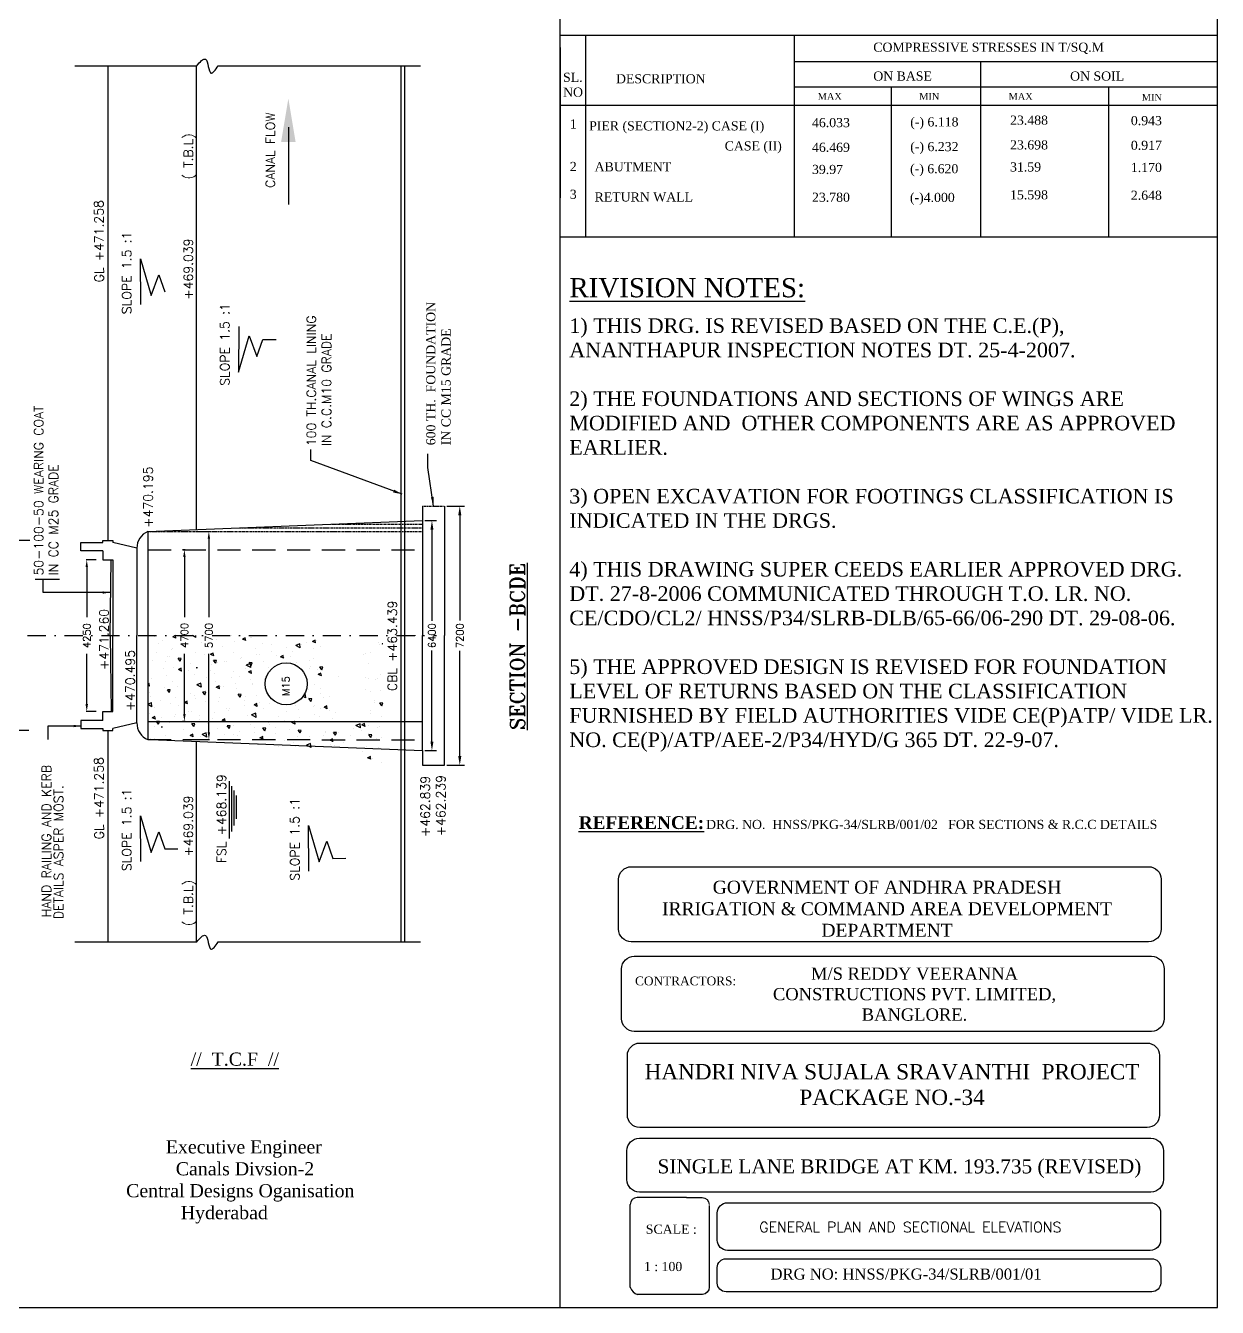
# Model space of a CAD drawing. Header units: millimetres. Extents: x 173 to 1182, y 876 to 1915.
# Drawn here: x 741.9 to 1068.3, y 876.3 to 1227.1 of the extents above; entities that cross this region are included whole.
import ezdxf
from ezdxf.enums import TextEntityAlignment as Align

# ---------------------------------------------------------------- set-up
doc = ezdxf.new("R2010")
doc.units = ezdxf.units.MM
for name, pattern in [('DASHDOT', [1, 0.5, -0.25, 0, -0.25]), ('DASHDOTX2', [2, 1, -0.5, 0, -0.5]), ('HIDDEN', [9.525, 6.35, -3.175])]:
    doc.linetypes.add(name, pattern=pattern)
doc.layers.add('SHEET', color=3, linetype='Continuous')
doc.styles.add('ROMANS', font='romans')
doc.styles.add('ROMANT', font='romant')
doc.styles.get("Standard").update_dxf_attribs({"font": 'times.ttf'})
doc.styles.add('TIMES NEW ROMAN', font='times.ttf')
doc.dimstyles.new('ISO-25', dxfattribs={"dimtxt": 2.5, "dimasz": 2.5, "dimexe": 1.25, "dimexo": 0.625, "dimtad": 0, "dimtih": 1, "dimtoh": 1, "dimlfac": 100, "dimtxsty": 'TIMES NEW ROMAN', "dimcen": 2.5, "dimadec": 0, "dimazin": 0, "dimtfac": 1, "dimtmove": 0, "dimatfit": 3, "dimfxl": 1, "dimarcsym": 0})
doc.dimstyles.get("Standard").update_dxf_attribs({"dimtxt": 2, "dimasz": 2.5, "dimexe": 0.18, "dimexo": 0.18, "dimgap": 1.5, "dimtad": 0, "dimtih": 1, "dimtoh": 1, "dimdec": 0, "dimlfac": 100, "dimzin": 0, "dimdsep": 46, "dimtxsty": 'ROMANS', "dimcen": 0.09, "dimadec": 0, "dimazin": 0, "dimtfac": 1, "dimtdec": 0, "dimtofl": 0, "dimtmove": 1, "dimatfit": 1, "dimfxl": 1, "dimtolj": 1, "dimtzin": 0, "dimarcsym": 0})
doc.dimstyles.new('STANDARD$0', dxfattribs={"dimscale": 88.888889, "dimtxt": 0.02, "dimasz": 0.02, "dimexe": 0.1, "dimexo": 0.1, "dimgap": 0.09, "dimtad": 2, "dimtih": 1, "dimtoh": 1, "dimdec": 0, "dimzin": 1, "dimdsep": 46, "dimtxsty": 'Standard', "dimcen": 0.09, "dimadec": 0, "dimazin": 0, "dimtfac": 1, "dimtdec": 4, "dimtofl": 0, "dimtmove": 0, "dimatfit": 3, "dimfxl": 1, "dimtolj": 1, "dimtzin": 1, "dimarcsym": 0})
doc.dimstyles.new('STANDARD$7', dxfattribs={"dimtxt": 2, "dimasz": 2, "dimexe": 1.25, "dimexo": 0.625, "dimtad": 1, "dimdec": 0, "dimlfac": 0.5, "dimdsep": 46, "dimtxsty": 'Standard', "dimcen": 2.5, "dimadec": 0, "dimazin": 0, "dimtfac": 1, "dimtdec": 0, "dimtmove": 0, "dimatfit": 3, "dimfxl": 1, "dimtolj": 1, "dimtzin": 0, "dimarcsym": 0})
pattern_1 = [(50, (-336.62, -284.87), (182.185, -15.939), [19.05, -209.55]), (355, (-336.62, -284.87), (-35.243, 191.057), [15.24, -167.64]), (100.451, (-321.44, -286.2), (146.943, 175.117), [16.19, -178.09]), (46.184, (-336.62, -234.07), (271.08, -42.042), [28.575, -314.325]), (96.636, (-314.03, -237.57), (237.404, 247.426), [24.285, -267.135]), (351.184, (-336.62, -234.07), (237.405, 247.425), [22.86, -251.46]), (21, (-311.22, -246.77), (151.615, -102.266), [19.05, -209.55]), (326, (-311.22, -246.77), (61.802, 184.188), [15.24, -167.64]), (71.451, (-298.59, -255.3), (213.416, 81.923), [16.19, -178.09]), (37.5, (-336.624, -284.87), (3.0886, 84.555), [0, -165.608, 0, -170.18, 0, -168.275]), (7.5, (-336.62, -284.87), (66.8197, 100.1806), [0, -97.028, 0, -161.798, 0, -64.135]), (327.5, (-393.266, -284.87), (135.5906, -5.7287), [0, -63.5, 0, -198.12, 0, -262.89]), (317.5, (-418.67, -284.87), (148.129, 25.4265), [0, -82.55, 0, -131.572, 0, -186.69])]

# ---------------------------------------------------------------- blocks, each defined once
blk = doc.blocks.new('*D95')
at = {"color": 0, "lineweight": -2, "transparency": 16777216}
for p, q in [((743.06, 1086.14), (737.06, 1086.14)), ((737.24, 1084.14), (737.24, 1065.17)), ((737.24, 1036.14), (737.24, 1055.12)), ((742.81, 1034.14), (737.06, 1034.14))]:
    blk.add_line(p, q, dxfattribs=at)
at = {"color": 0, "transparency": 16777216}
for points in [[(736.9, 1084.14), (737.57, 1084.14), (737.24, 1086.14)], [(736.9, 1036.14), (737.57, 1036.14), (737.24, 1034.14)]]:
    blk.add_solid(points, dxfattribs=at)
at = {"layer": 'Defpoints', "color": 0, "transparency": 16777216}
for p in [(743.24, 1086.14), (737.24, 1034.14), (742.99, 1034.14)]:
    blk.add_point(p, dxfattribs=at)
at = {"color": 0, "transparency": 16777216, "insert": (737.24, 1060.14), "char_height": 2, "attachment_point": 5, "rotation": 90, "style": 'ROMANS'}
blk.add_mtext('\\A1;5100', dxfattribs=at)
blk = doc.blocks.new('*D96')
at = {"color": 0, "lineweight": -2, "transparency": 16777216}
for p, q in [((789.86, 1088.64), (792.29, 1088.64)), ((792.11, 1086.64), (792.11, 1065.19)), ((792.11, 1033.69), (792.11, 1055.14)), ((789.86, 1031.69), (792.29, 1031.69))]:
    blk.add_line(p, q, dxfattribs=at)
at = {"color": 0, "transparency": 16777216}
for points in [[(791.78, 1086.64), (792.44, 1086.64), (792.11, 1088.64)], [(791.78, 1033.69), (792.44, 1033.69), (792.11, 1031.69)]]:
    blk.add_solid(points, dxfattribs=at)
at = {"layer": 'Defpoints', "color": 0, "transparency": 16777216}
for p in [(789.8, 1088.64), (792.11, 1088.64), (789.8, 1031.69)]:
    blk.add_point(p, dxfattribs=at)
at = {"color": 0, "transparency": 16777216, "insert": (792.11, 1060.16), "char_height": 2, "attachment_point": 5, "rotation": 90, "style": 'ROMANS'}
blk.add_mtext('\\A1;5700', dxfattribs=at)
blk = doc.blocks.new('*D97')
at = {"color": 0, "lineweight": -2, "transparency": 16777216}
for p, q in [((784.92, 1083.69), (785.59, 1083.69)), ((785.41, 1081.69), (785.41, 1065.21)), ((785.41, 1038.69), (785.41, 1055.16)), ((784.92, 1036.69), (785.59, 1036.69))]:
    blk.add_line(p, q, dxfattribs=at)
at = {"color": 0, "transparency": 16777216}
for points in [[(785.07, 1081.69), (785.74, 1081.69), (785.41, 1083.69)], [(785.07, 1038.69), (785.74, 1038.69), (785.41, 1036.69)]]:
    blk.add_solid(points, dxfattribs=at)
at = {"layer": 'Defpoints', "color": 0, "transparency": 16777216}
for p in [(784.86, 1083.69), (785.41, 1083.69), (784.86, 1036.69)]:
    blk.add_point(p, dxfattribs=at)
at = {"color": 0, "transparency": 16777216, "insert": (785.41, 1060.19), "char_height": 2, "attachment_point": 5, "rotation": 90, "style": 'ROMANS'}
blk.add_mtext('\\A1;4700', dxfattribs=at)
blk = doc.blocks.new('*D98')
at = {"color": 0, "lineweight": -2, "transparency": 16777216}
for p, q in [((761.29, 1080.89), (758.49, 1080.89)), ((758.67, 1078.89), (758.67, 1065.17)), ((758.67, 1041.39), (758.67, 1055.12)), ((761.29, 1039.39), (758.49, 1039.39))]:
    blk.add_line(p, q, dxfattribs=at)
at = {"color": 0, "transparency": 16777216}
for points in [[(758.34, 1078.89), (759, 1078.89), (758.67, 1080.89)], [(758.34, 1041.39), (759, 1041.39), (758.67, 1039.39)]]:
    blk.add_solid(points, dxfattribs=at)
at = {"layer": 'Defpoints', "color": 0, "transparency": 16777216}
for p in [(758.67, 1080.89), (761.35, 1080.89), (761.35, 1039.39)]:
    blk.add_point(p, dxfattribs=at)
at = {"color": 0, "transparency": 16777216, "insert": (758.67, 1060.14), "char_height": 2, "attachment_point": 5, "rotation": 90, "style": 'ROMANS'}
blk.add_mtext('\\A1;4250', dxfattribs=at)
blk = doc.blocks.new('A$C5CE42FFD')
at = {"insert": (-67.36, 16.46), "char_height": 3.36, "width": 83.9077, "attachment_point": 2}
blk.add_mtext('M/S REDDY VEERANNA CONSTRUCTIONS PVT. LIMITED, BANGLORE. ', dxfattribs=at)

msp = doc.modelspace()

# ---------------------------------------------------------------- hatches: boundary and pattern name
h = msp.add_hatch()
h.set_pattern_fill('AR-CONC', color=256, style=0)
h.set_pattern_definition(pattern_1)
h.paths.add_polyline_path([(833.68089, 1060.16375), (775.41277, 1060.16375), (775.41277, 1036.6858), (833.68089, 1036.6858)])
h.paths.add_polyline_path([(813.28594, 1041.1888, -1), (813.28594, 1052.69262, -1)], flags=16)
h.paths.add_polyline_path([(833.68089, 1036.6858), (775.41277, 1036.6858), (775.41277, 1031.6858), (833.68089, 1031.6858)])
h.paths.add_polyline_path([(775.41277, 1031.6858), (827.71278, 1028.99415), (827.71278, 1031.6858)])
h.paths.add_polyline_path([(783.90699, 1056.16199), (783.90699, 1064.20961), (786.90699, 1064.20961), (786.90699, 1056.16199)], flags=9)
h.paths.add_polyline_path([(790.60942, 1056.13994), (790.60942, 1064.18756), (793.60942, 1064.18756), (793.60942, 1056.13994)], flags=9)
h.paths.add_polyline_path([(814.70659, 1043.44389), (814.70659, 1049.87246), (811.70659, 1049.87246), (811.70659, 1043.44389)], flags=8)
h.paths.add_polyline_path([(827.27323, 1044.72991), (827.27323, 1070.97991), (823.52323, 1070.97991), (823.52323, 1044.72991)], flags=9)
h = msp.add_hatch()
h.set_pattern_fill('AR-CONC', color=256, style=0)
h.set_pattern_definition(pattern_1)
h.paths.add_polyline_path([(833.68089, 1060.16375), (775.41277, 1060.16375), (775.41277, 1036.6858), (833.68089, 1036.6858)])
h.paths.add_polyline_path([(813.28594, 1041.1888, -1), (813.28594, 1052.69262, -1)], flags=16)
h.paths.add_polyline_path([(833.68089, 1036.6858), (775.41277, 1036.6858), (775.41277, 1031.6858), (833.68089, 1031.6858)])
h.paths.add_polyline_path([(775.41277, 1031.6858), (827.71278, 1028.99415), (827.71278, 1031.6858)])
h.paths.add_polyline_path([(783.90699, 1056.16199), (783.90699, 1064.20961), (786.90699, 1064.20961), (786.90699, 1056.16199)], flags=9)
h.paths.add_polyline_path([(790.60942, 1056.13994), (790.60942, 1064.18756), (793.60942, 1064.18756), (793.60942, 1056.13994)], flags=9)
h.paths.add_polyline_path([(814.70659, 1043.44389), (814.70659, 1049.87246), (811.70659, 1049.87246), (811.70659, 1043.44389)], flags=8)
h.paths.add_polyline_path([(827.27323, 1044.72991), (827.27323, 1070.97991), (823.52323, 1070.97991), (823.52323, 1044.72991)], flags=9)
h = msp.add_hatch()
h.set_pattern_fill('AR-CONC', color=256, scale=0.75, style=0)
h.set_pattern_definition([(50, (-336.62, -284.87), (136.6385, -11.954), [14.2875, -157.1625]), (355, (-336.62, -284.87), (-26.432, 143.292), [11.43, -125.73]), (100.451, (-325.24, -285.87), (110.207, 131.338), [12.143, -133.567]), (46.184, (-336.62, -246.77), (203.31, -31.532), [21.431, -235.744]), (96.636, (-319.68, -249.4), (178.053, 185.57), [18.214, -200.351]), (351.184, (-336.62, -246.77), (178.053, 185.57), [17.145, -188.595]), (21, (-317.57, -256.3), (113.711, -76.699), [14.287, -157.162]), (326, (-317.57, -256.3), (46.352, 138.141), [11.43, -125.73]), (71.451, (-308.1, -262.69), (160.062, 61.442), [12.143, -133.567]), (37.5, (-336.624, -284.87), (2.3165, 63.4163), [0, -124.206, 0, -127.635, 0, -126.2062]), (7.5, (-336.624, -284.87), (50.1147, 75.1354), [0, -72.771, 0, -121.3485, 0, -48.1013]), (327.5, (-379.105, -284.87), (101.693, -4.2966), [0, -47.625, 0, -148.59, 0, -197.1675]), (317.5, (-398.155, -284.87), (111.097, 19.07), [0, -61.9125, 0, -98.679, 0, -140.0175])])
h.paths.add_polyline_path([(775.41277, 1031.6858), (827.71278, 1027.74762), (827.71278, 1031.6858)])

# ---------------------------------------------------------------- linework, layer by layer
for p, q in [((888.25993, 876.28119), (888.25993, 1471.28119)), ((1068.25993, 876.28119), (1068.25993, 1471.28119)), ((888.25993, 1224.54416), (1068.25993, 1224.54416)), ((895.24206, 1224.54416), (895.24206, 1169.34026)), ((952.35089, 1224.54416), (952.35089, 1169.34026)), ((888.25993, 1221.15215), (888.25993, 1179.9785)), ((888.25993, 1221.15215), (888.25993, 1179.9785)), ((755.36461, 1216.11605), (788.78971, 1216.11605)), ((764.43777, 1216.11605), (764.43777, 1086.14171)), ((788.65466, 1216.14457), (788.65466, 1089.16486)), ((794.64548, 1216.11605), (850.06901, 1216.11605)), ((844.65466, 1216.14457), (844.65466, 976.32263)), ((845.65466, 1216.14457), (845.65466, 976.32263)), ((952.35089, 1217.29211), (1068.25993, 1217.29211)), ((1003.46808, 1169.34026), (1003.46808, 1217.29211)), ((952.35089, 1210.32873), (1068.25993, 1210.32873)), ((978.95984, 1210.32873), (978.95984, 1169.34026)), ((1038.47986, 1210.32873), (1038.47986, 1169.34026)), ((888.09367, 1205.32873), (1068.25993, 1205.32873)), ((888.09367, 1169.34026), (1068.25993, 1169.34026)), ((773.48759, 1150.7543), (773.38476, 1163.23856)), ((773.38476, 1163.23856), (776.27794, 1153.2743)), ((776.27794, 1153.2743), (778.41793, 1158.91023)), ((778.41793, 1158.91023), (780.01811, 1154.24149)), ((800.34808, 1144.72484), (800.24525, 1132.24059)), ((800.24525, 1132.24059), (803.13843, 1142.20484)), ((803.13843, 1142.20484), (805.27842, 1136.56892)), ((805.27842, 1136.56892), (806.8786, 1141.23765)), ((806.8786, 1141.23765), (810.49991, 1141.20783)), ((850.64911, 1095.61394), (850.62278, 1060.06062)), ((856.65467, 1095.61394), (856.65467, 1060.1382)), ((857.27967, 1095.61394), (862.06606, 1095.61394)), ((775.41277, 1088.64171), (850.64615, 1091.61394)), ((775.41277, 1088.64171), (850.64615, 1091.61394)), ((851.27115, 1091.61394), (854.44396, 1091.61394)), ((860.81606, 1093.11394), (860.81606, 1064.28479)), ((775.41277, 1088.64171), (775.41277, 1031.6858)), ((845.65466, 1088.61394), (845.65466, 1031.65802)), ((853.19396, 1089.11394), (853.19396, 1064.23717)), ((757.06277, 1085.59171), (763.06277, 1085.59171)), ((757.06277, 1083.39171), (757.06277, 1085.59171)), ((763.06277, 1086.14171), (765.81277, 1086.14171)), ((763.06277, 1085.59171), (763.06277, 1086.14171)), ((765.81277, 1086.14171), (765.81277, 1085.59171)), ((772.41277, 1084.07137), (765.81277, 1085.59171)), ((772.41277, 1084.07137), (772.41277, 1060.16375)), ((850.62278, 1086.65802), (850.62278, 1060.06062)), ((763.06277, 1083.39171), (757.06277, 1083.39171)), ((763.06277, 1083.39171), (763.06277, 1080.89171)), ((763.06277, 1080.89171), (765.81277, 1080.89171)), ((765.06198, 1060.14171), (765.31277, 1080.89171)), ((765.81277, 1080.89171), (765.81277, 1060.14171)), ((772.41277, 1080.89171), (772.41277, 1060.14171)), ((744.5859, 1075.59045), (751.16514, 1075.59045)), ((746.75458, 1071.94154), (746.75458, 1075.59045)), ((765.06198, 1060.14171), (765.31277, 1039.39171)), ((765.81277, 1039.39171), (765.81277, 1060.14171)), ((772.43048, 1036.25241), (772.41277, 1060.16375)), ((777.13425, 1059.79459), (777.13425, 1059.79459)), ((783.06888, 1059.45078), (782.20562, 1059.85332)), ((782.86058, 1060.16375), (782.21897, 1059.8584)), ((783.07047, 1059.44718), (782.94412, 1060.16375)), ((788.5673, 1059.66702), (787.66434, 1060.16375)), ((788.57254, 1059.67063), (788.51911, 1060.16375)), ((798.43477, 1060.15288), (798.43477, 1060.15288)), ((802.08026, 1059.55015), (801.34932, 1059.20228)), ((802.20081, 1058.7912), (802.06849, 1059.54163)), ((803.58071, 1059.69076), (803.58071, 1059.69076)), ((803.91125, 1059.76706), (803.91125, 1059.76706)), ((816.34566, 1060.03764), (816.25403, 1060.16375)), ((816.34728, 1060.03758), (816.39073, 1060.16375)), ((818.20448, 1060.08446), (818.20448, 1060.08446)), ((848.6289, 1060.1382), (848.62887, 1060.16671)), ((848.6289, 1060.1382), (848.62887, 1060.10968)), ((850.62279, 1060.13598), (850.62277, 1060.16375)), ((850.62279, 1060.13598), (850.62277, 1060.1082)), ((850.62278, 1028.65802), (850.62278, 1060.13598)), ((856.65467, 1024.65802), (856.65467, 1060.1382)), ((775.54194, 1056.35616), (775.54194, 1056.35616)), ((778.28806, 1057.89859), (778.28806, 1057.89859)), ((779.38845, 1058.90756), (779.38845, 1058.90756)), ((781.94012, 1056.37266), (781.94012, 1056.37266)), ((782.18506, 1056.63068), (782.18506, 1056.63068)), ((790.18745, 1058.26277), (790.18745, 1058.26277)), ((794.31111, 1059.20782), (794.31111, 1059.20782)), ((795.82279, 1057.09568), (795.82279, 1057.09568)), ((799.10482, 1058.65882), (799.10482, 1058.65882)), ((802.19923, 1058.79484), (801.33598, 1059.19738)), ((804.80788, 1056.72811), (804.80788, 1056.72811)), ((806.83908, 1057.96878), (806.83908, 1057.96878)), ((809.28377, 1057.76005), (809.28377, 1057.76005)), ((813.43275, 1056.86303), (813.43275, 1056.86303)), ((817.13377, 1056.77558), (815.88194, 1057.46423)), ((817.01251, 1057.91303), (815.88381, 1057.46533)), ((816.41719, 1058.05791), (816.41719, 1058.05791)), ((817.13895, 1056.77913), (817.01582, 1057.91548)), ((817.55641, 1057.80809), (817.55641, 1057.80809)), ((818.83334, 1058.38074), (818.83334, 1058.38074)), ((821.32959, 1058.1389), (820.46633, 1058.54144)), ((821.21061, 1058.89404), (820.47967, 1058.54616)), ((820.63721, 1056.48985), (820.63721, 1056.48985)), ((821.33116, 1058.13523), (821.19884, 1058.88565)), ((821.68008, 1058.75314), (821.68008, 1058.75314)), ((822.59978, 1057.06815), (822.59978, 1057.06815)), ((838.54971, 1058.13199), (838.54971, 1058.13199)), ((838.89214, 1057.83578), (838.89214, 1057.83578)), ((839.71278, 1057.83136), (839.59668, 1057.8855)), ((839.71278, 1057.93895), (839.61002, 1057.89005)), ((853.19396, 1031.15802), (853.19396, 1056.03479)), ((776.76911, 1053.39351), (776.76911, 1053.39351)), ((777.81645, 1055.4276), (777.81645, 1055.4276)), ((780.27919, 1052.96955), (780.27919, 1052.96955)), ((780.7208, 1054.30398), (780.7208, 1054.30398)), ((781.245, 1054.42545), (781.245, 1054.42545)), ((784.28248, 1053.19544), (783.72262, 1053.96602)), ((784.53123, 1053.91649), (783.72328, 1053.96659)), ((784.28417, 1053.19548), (784.53225, 1053.91596)), ((786.94806, 1052.49474), (786.94806, 1052.49474)), ((788.36765, 1055.64093), (788.36765, 1055.64093)), ((790.79457, 1055.04614), (790.79457, 1055.04614)), ((793.42798, 1054.62025), (792.56472, 1055.0228)), ((793.30898, 1055.37567), (792.57804, 1055.02779)), ((793.42956, 1054.61665), (793.29724, 1055.36707)), ((793.97787, 1052.59422), (793.41801, 1053.36481)), ((794.2266, 1053.31524), (793.41866, 1053.36534)), ((793.97954, 1052.59424), (794.22762, 1053.31472)), ((794.51893, 1052.82505), (794.51893, 1052.82505)), ((796.49763, 1053.11543), (796.49763, 1053.11543)), ((796.93809, 1053.08282), (796.93809, 1053.08282)), ((798.97572, 1055.64991), (798.97572, 1055.64991)), ((800.87359, 1053.93177), (800.87359, 1053.93177)), ((801.06175, 1054.02787), (801.06175, 1054.02787)), ((803.46807, 1052.54067), (802.33937, 1052.09297)), ((803.67326, 1051.99301), (803.1134, 1052.76359)), ((803.92198, 1052.71399), (803.11403, 1052.76409)), ((803.5945, 1051.40679), (803.47137, 1052.54314)), ((803.67491, 1051.993), (803.923, 1052.71348)), ((805.18542, 1054.97293), (805.18542, 1054.97293)), ((805.88434, 1054.94073), (805.88434, 1054.94073)), ((807.05619, 1052.94201), (807.05619, 1052.94201)), ((809.30908, 1055.91798), (809.30908, 1055.91798)), ((810.51094, 1054.7974), (810.51094, 1054.7974)), ((812.55833, 1053.96431), (811.69507, 1054.36685)), ((812.43933, 1054.71955), (811.70838, 1054.37168)), ((812.55991, 1053.96067), (812.42759, 1054.7111)), ((812.77386, 1054.17098), (812.77386, 1054.17098)), ((814.51132, 1054.39677), (814.51132, 1054.39677)), ((814.98683, 1055.82934), (814.98683, 1055.82934)), ((816.214, 1052.86669), (816.214, 1052.86669)), ((819.68247, 1053.4618), (819.68247, 1053.4618)), ((820.68989, 1053.89863), (820.68989, 1053.89863)), ((834.43535, 1055.01092), (834.43535, 1055.01092)), ((835.10572, 1055.359), (835.10572, 1055.359)), ((835.94253, 1052.58861), (835.94253, 1052.58861)), ((836.49669, 1055.60247), (836.49669, 1055.60247)), ((860.81606, 1027.15802), (860.81606, 1055.98717)), ((779.76605, 1051.27593), (779.76605, 1051.27593)), ((780.44343, 1049.3026), (780.44343, 1049.3026)), ((782.47217, 1051.4628), (782.47217, 1051.4628)), ((784.65673, 1050.44567), (783.79347, 1050.84821)), ((784.53769, 1051.20118), (783.80675, 1050.85331)), ((784.65831, 1050.4421), (784.52599, 1051.19252)), ((784.5671, 1050.24765), (784.5671, 1050.24765)), ((785.33, 1049.80564), (785.33, 1049.80564)), ((786.65558, 1050.50618), (786.65558, 1050.50618)), ((788.17523, 1049.53209), (788.17523, 1049.53209)), ((788.69076, 1051.19271), (788.69076, 1051.19271)), ((792.65112, 1050.56403), (792.65112, 1050.56403)), ((792.81443, 1052.13776), (792.81443, 1052.13776)), ((793.56419, 1049.797), (793.56419, 1049.797)), ((798.96772, 1050.27063), (798.96772, 1050.27063)), ((800.45371, 1049.02726), (800.45371, 1049.02726)), ((802.20069, 1051.18472), (802.20069, 1051.18472)), ((803.5893, 1051.40321), (802.33747, 1052.09186)), ((803.78708, 1049.78973), (802.92382, 1050.19227)), ((803.66804, 1050.54507), (802.9371, 1050.19719)), ((803.78865, 1049.78612), (803.65633, 1050.53654)), ((807.63104, 1048.98708), (807.63104, 1048.98708)), ((807.90375, 1049.25401), (807.90375, 1049.25401)), ((808.31707, 1051.34612), (808.31707, 1051.34612)), ((819.56212, 1051.23286), (819.56212, 1051.23286)), ((820.00203, 1051.82225), (820.00203, 1051.82225)), ((821.91706, 1050.93598), (821.91706, 1050.93598)), ((822.91743, 1049.13378), (822.05417, 1049.53633)), ((822.79839, 1049.88895), (822.06745, 1049.54108)), ((822.11521, 1049.86719), (822.11521, 1049.86719)), ((823.06404, 1050.79058), (822.50418, 1051.56117)), ((823.31273, 1051.51149), (822.50478, 1051.56159)), ((822.919, 1049.13014), (822.78668, 1049.88057)), ((823.06566, 1050.79051), (823.31374, 1051.511)), ((827.62013, 1049.00527), (827.62013, 1049.00527)), ((839.0481, 1049.53544), (839.0481, 1049.53544)), ((775.7664, 1047.0267), (775.41277, 1046.85839)), ((775.88547, 1046.27109), (775.41277, 1046.49151)), ((775.88706, 1046.26755), (775.75474, 1047.01797)), ((776.31977, 1048.35754), (776.31977, 1048.35754)), ((779.86498, 1045.91942), (779.86498, 1045.91942)), ((782.19879, 1047.68132), (782.19879, 1047.68132)), ((783.42413, 1046.1445), (783.42413, 1046.1445)), ((790.04483, 1046.03084), (788.793, 1046.71949)), ((789.92364, 1047.16831), (788.79493, 1046.72061)), ((790.05005, 1046.03445), (789.92693, 1047.1708)), ((791.51259, 1048.81588), (791.51259, 1048.81588)), ((793.87829, 1047.60138), (793.87829, 1047.60138)), ((795.01582, 1045.61514), (794.15257, 1046.01769)), ((794.89675, 1046.37058), (794.16581, 1046.02271)), ((795.0174, 1045.61157), (794.88508, 1046.36199)), ((795.26004, 1046.15192), (795.26004, 1046.15192)), ((795.99693, 1046.20239), (795.99693, 1046.20239)), ((798.35418, 1048.63332), (798.35418, 1048.63332)), ((799.38371, 1047.09697), (799.38371, 1047.09697)), ((799.58135, 1045.67067), (799.58135, 1045.67067)), ((803.50737, 1048.04203), (803.50737, 1048.04203)), ((804.01853, 1047.10672), (804.01853, 1047.10672)), ((804.05724, 1046.70261), (804.05724, 1046.70261)), ((807.36233, 1048.31807), (807.36233, 1048.31807)), ((821.16047, 1046.83914), (821.16047, 1046.83914)), ((822.55344, 1045.75523), (822.55344, 1045.75523)), ((834.92444, 1048.59039), (834.92444, 1048.59039)), ((835.91334, 1048.38826), (835.91334, 1048.38826)), ((837.79908, 1048.1065), (837.79908, 1048.1065)), ((838.25066, 1048.53395), (838.25066, 1048.53395)), ((775.969, 1044.68974), (775.969, 1044.68974)), ((776.01847, 1043.36802), (776.01847, 1043.36802)), ((778.76539, 1042.3717), (778.76539, 1042.3717)), ((781.30548, 1044.54959), (780.74561, 1045.32017)), ((781.55424, 1045.27067), (780.74629, 1045.32078)), ((781.24405, 1044.65327), (781.24405, 1044.65327)), ((781.30717, 1044.54966), (781.55525, 1045.27014)), ((782.88905, 1043.31675), (782.88905, 1043.31675)), ((786.12547, 1042.1961), (785.39452, 1041.84822)), ((785.56804, 1043.98871), (785.56804, 1043.98871)), ((786.24615, 1041.43702), (786.11383, 1042.18744)), ((787.01272, 1044.26181), (787.01272, 1044.26181)), ((788.13357, 1043.88353), (788.13357, 1043.88353)), ((788.47493, 1042.98059), (788.47493, 1042.98059)), ((791.00087, 1043.94837), (790.441, 1044.71896)), ((791.24961, 1044.66942), (790.44166, 1044.71953)), ((791.00254, 1043.94842), (791.25063, 1044.6689)), ((791.13638, 1045.20686), (791.13638, 1045.20686)), ((791.2711, 1042.058), (791.2711, 1042.058)), ((794.65753, 1041.99083), (794.65753, 1041.99083)), ((795.04219, 1043.17434), (795.04219, 1043.17434)), ((800.69626, 1043.34716), (800.13639, 1044.11775)), ((800.94499, 1044.06817), (800.13704, 1044.11828)), ((800.69792, 1043.34717), (800.946, 1044.06766)), ((801.93171, 1042.4046), (801.93171, 1042.4046)), ((802.11266, 1043.44559), (802.11266, 1043.44559)), ((805.28441, 1043.73996), (805.28441, 1043.73996)), ((806.05879, 1041.97501), (806.05879, 1041.97501)), ((818.6113, 1043.1394), (817.91283, 1043.52364)), ((818.49005, 1044.27685), (818.35558, 1044.22351)), ((818.61646, 1043.14294), (818.49333, 1044.27929)), ((819.30988, 1045.39259), (819.30988, 1045.39259)), ((820.08704, 1042.14473), (819.52717, 1042.91532)), ((820.33574, 1042.86567), (819.52779, 1042.91578)), ((820.08866, 1042.14469), (820.33675, 1042.86518)), ((822.70706, 1044.40781), (822.70706, 1044.40781)), ((823.5932, 1043.24454), (823.5932, 1043.24454)), ((825.01294, 1043.46188), (825.01294, 1043.46188)), ((834.9586, 1045.36021), (834.9586, 1045.36021)), ((836.34479, 1044.87281), (836.34479, 1044.87281)), ((837.55141, 1042.46538), (837.55141, 1042.46538)), ((839.02625, 1045.14385), (839.02625, 1045.14385)), ((763.06277, 1039.39171), (765.81277, 1039.39171)), ((763.06277, 1036.89171), (763.06277, 1039.39171)), ((776.3792, 1041.79595), (775.41277, 1041.41262)), ((776.50037, 1040.65847), (775.41277, 1041.25677)), ((775.81343, 1038.7398), (775.81343, 1038.7398)), ((776.50561, 1040.6621), (776.38248, 1041.79845)), ((777.24564, 1040.40537), (777.24564, 1040.40537)), ((781.72153, 1041.43731), (781.72153, 1041.43731)), ((782.9487, 1038.47466), (782.9487, 1038.47466)), ((783.67678, 1041.05866), (783.67678, 1041.05866)), ((786.24457, 1041.44056), (785.38131, 1041.8431)), ((786.56907, 1039.31945), (786.56907, 1039.31945)), ((787.42459, 1039.5066), (787.42459, 1039.5066)), ((793.68779, 1039.13984), (793.68779, 1039.13984)), ((796.97416, 1040.12729), (796.97416, 1040.12729)), ((797.47492, 1039.57974), (797.47492, 1039.57974)), ((797.81146, 1040.0849), (797.81146, 1040.0849)), ((801.93512, 1041.02995), (801.93512, 1041.02995)), ((805.06683, 1037.76703), (803.815, 1038.45568)), ((804.94561, 1038.90449), (803.81691, 1038.45679)), ((805.37492, 1040.78462), (804.51166, 1041.18716)), ((805.25581, 1041.53998), (804.52487, 1041.19211)), ((805.07201, 1037.7706), (804.94889, 1038.90695)), ((805.37649, 1040.78104), (805.24417, 1041.53146)), ((807.16347, 1040.28168), (807.16347, 1040.28168)), ((808.84032, 1041.69541), (808.84032, 1041.69541)), ((813.34606, 1039.29192), (813.34606, 1039.29192)), ((815.72984, 1040.92567), (815.72984, 1040.92567)), ((816.69054, 1039.87854), (816.69054, 1039.87854)), ((820.80119, 1040.74668), (820.80119, 1040.74668)), ((821.05676, 1038.68517), (821.05676, 1038.68517)), ((821.16643, 1040.91048), (821.16643, 1040.91048)), ((822.63846, 1040.21648), (822.63846, 1040.21648)), ((824.50527, 1040.12867), (823.64202, 1040.53122)), ((824.38616, 1040.88386), (823.65522, 1040.53599)), ((824.50683, 1040.12506), (824.37451, 1040.87549)), ((825.18042, 1039.63022), (825.18042, 1039.63022)), ((826.86949, 1038.97977), (826.86949, 1038.97977)), ((836.41906, 1039.60046), (836.41906, 1039.60046)), ((836.4366, 1038.73755), (836.4366, 1038.73755)), ((837.39134, 1041.76561), (837.39134, 1041.76561)), ((839.47782, 1040.9423), (838.91795, 1041.71289)), ((839.71278, 1041.66403), (838.91854, 1041.71328)), ((839.47941, 1040.94221), (839.71278, 1041.61996)), ((763.06277, 1036.89171), (757.06277, 1036.89171)), ((757.06277, 1036.89171), (757.06277, 1034.69171)), ((772.43048, 1036.25241), (765.81277, 1034.69171)), ((775.41277, 1036.6858), (850.64023, 1036.65802)), ((777.47332, 1037.26597), (776.61006, 1037.66852)), ((777.35418, 1038.02161), (776.62324, 1037.67374)), ((777.19314, 1035.35962), (777.19314, 1035.35962)), ((777.4749, 1037.26246), (777.34258, 1038.01289)), ((778.32848, 1035.90374), (777.76861, 1036.67432)), ((778.57724, 1036.62486), (777.7693, 1036.67496)), ((778.33018, 1035.90384), (778.57826, 1036.62432)), ((779.11394, 1037.8647), (779.11394, 1037.8647)), ((781.3168, 1036.30468), (781.3168, 1036.30468)), ((782.72204, 1038.03061), (782.72204, 1038.03061)), ((785.44046, 1037.24973), (785.44046, 1037.24973)), ((788.02387, 1035.30252), (787.464, 1036.07311)), ((788.27262, 1036.02361), (787.46467, 1036.07371)), ((788.02555, 1035.30259), (788.27363, 1036.02308)), ((788.65176, 1036.54395), (788.65176, 1036.54395)), ((789.56413, 1038.19479), (789.56413, 1038.19479)), ((789.61156, 1037.26087), (789.61156, 1037.26087)), ((791.61987, 1036.15554), (791.61987, 1036.15554)), ((793.12766, 1037.57589), (793.12766, 1037.57589)), ((796.44119, 1036.6858), (795.74041, 1037.01258)), ((796.48453, 1037.3655), (795.75359, 1037.01762)), ((796.60367, 1036.61003), (796.44119, 1036.6858)), ((796.59126, 1036.6858), (796.47292, 1037.35691)), ((796.52018, 1036.55168), (796.52018, 1036.55168)), ((796.60524, 1036.60649), (796.59126, 1036.6858)), ((797.71926, 1034.70131), (797.15939, 1035.4719)), ((797.96799, 1035.42236), (797.16005, 1035.47246)), ((797.72092, 1034.70135), (797.96901, 1035.42184)), ((797.80247, 1035.16579), (797.80247, 1035.16579)), ((798.83072, 1035.64518), (798.83072, 1035.64518)), ((802.67723, 1038.19658), (802.67723, 1038.19658)), ((803.4097, 1035.78194), (803.4097, 1035.78194)), ((805.2576, 1036.62054), (805.2576, 1036.62054)), ((808.38029, 1036.26587), (808.38029, 1036.26587)), ((808.68576, 1035.85), (808.68576, 1035.85)), ((810.31832, 1035.07275), (810.31832, 1035.07275)), ((811.27306, 1038.10081), (811.27306, 1038.10081)), ((812.80943, 1036.79506), (812.80943, 1036.79506)), ((815.73402, 1035.95409), (814.87076, 1036.35663)), ((815.56533, 1036.6858), (814.88394, 1036.36151)), ((815.61488, 1036.70938), (815.56533, 1036.6858)), ((815.60593, 1036.6858), (815.60326, 1036.70093)), ((815.73558, 1035.95051), (815.60593, 1036.6858)), ((816.93309, 1037.74011), (816.93309, 1037.74011)), ((822.3936, 1037.94783), (822.3936, 1037.94783)), ((825.0712, 1036.62188), (825.0712, 1036.62188)), ((825.852, 1037.58277), (825.852, 1037.58277)), ((832.0346, 1036.59301), (832.0346, 1036.59301)), ((833.6333, 1034.87559), (832.38147, 1035.56424)), ((833.51202, 1036.01303), (832.38332, 1035.56533)), ((833.63841, 1034.8791), (833.51529, 1036.01545)), ((834.86437, 1035.29815), (834.00111, 1035.70069)), ((834.74523, 1036.05326), (834.01429, 1035.70539)), ((834.86592, 1035.29453), (834.73361, 1036.04496)), ((835.87337, 1035.53449), (835.87337, 1035.53449)), ((838.27561, 1035.11835), (838.27561, 1035.11835)), ((838.86933, 1035.14295), (838.86933, 1035.14295)), ((839.48973, 1038.04776), (839.48973, 1038.04776)), ((757.06277, 1034.69171), (763.06277, 1034.69171)), ((763.06277, 1034.69171), (763.06277, 1034.14171)), ((763.06277, 1034.14171), (765.81277, 1034.14171)), ((764.43777, 1034.14171), (764.43777, 976.29411)), ((765.81277, 1034.14171), (765.81277, 1034.69171)), ((776.06078, 1031.6858), (850.62278, 1028.65802)), ((776.07628, 1032.02941), (776.07628, 1032.02941)), ((777.29142, 1032.11714), (777.29142, 1032.11714)), ((780.34151, 1032.93128), (780.34151, 1032.93128)), ((785.15478, 1034.43601), (785.15478, 1034.43601)), ((787.83242, 1032.43545), (786.96916, 1032.83799)), ((787.71324, 1033.19101), (786.9823, 1032.84314)), ((787.83399, 1032.43193), (787.70167, 1033.18236)), ((789.714, 1032.49441), (789.714, 1032.49441)), ((791.52237, 1032.39466), (790.27053, 1033.08331)), ((791.40117, 1033.53213), (790.27247, 1033.08443)), ((791.52757, 1032.39826), (791.40444, 1033.53461)), ((792.19111, 1032.06978), (792.19111, 1032.06978)), ((794.35483, 1034.61324), (794.35483, 1034.61324)), ((796.31477, 1033.01484), (796.31477, 1033.01484)), ((798.95292, 1032.95708), (798.95292, 1032.95708)), ((800.05789, 1032.68253), (800.05789, 1032.68253)), ((800.43844, 1033.95989), (800.43844, 1033.95989)), ((804.53378, 1033.71447), (804.53378, 1033.71447)), ((804.5621, 1034.90495), (804.5621, 1034.90495)), ((806.96277, 1031.77951), (806.09951, 1032.18205)), ((806.84359, 1032.53489), (806.11265, 1032.18702)), ((806.96433, 1031.77596), (806.83201, 1032.52638)), ((807.41465, 1034.10009), (806.85478, 1034.87068)), ((807.66337, 1034.82111), (806.85542, 1034.87121)), ((807.4163, 1034.10011), (807.66438, 1034.8206)), ((810.23684, 1031.78376), (810.23684, 1031.78376)), ((810.3084, 1033.45663), (810.3084, 1033.45663)), ((812.75105, 1031.47815), (812.75105, 1031.47815)), ((814.08335, 1034.33516), (814.08335, 1034.33516)), ((816.491, 1032.46687), (816.491, 1032.46687)), ((817.11003, 1033.49888), (816.55017, 1034.26947)), ((817.35874, 1034.21986), (816.5508, 1034.26996)), ((817.11167, 1033.49887), (817.35975, 1034.21936)), ((817.20784, 1034.30301), (817.20784, 1034.30301)), ((819.37871, 1031.75427), (819.37871, 1031.75427)), ((819.78641, 1032.40445), (819.78641, 1032.40445)), ((823.50238, 1032.69932), (823.50238, 1032.69932)), ((823.94613, 1033.92163), (823.94613, 1033.92163)), ((824.11646, 1033.59383), (824.11646, 1033.59383)), ((826.09312, 1031.12356), (825.22986, 1031.52611)), ((825.56845, 1031.6858), (825.243, 1031.5309)), ((825.97394, 1031.87878), (825.56845, 1031.6858)), ((825.9949, 1031.6858), (825.96235, 1031.8704)), ((826.09467, 1031.11998), (825.9949, 1031.6858)), ((826.80542, 1032.89766), (826.24556, 1033.66825)), ((827.05412, 1033.61861), (826.24617, 1033.66871)), ((826.80704, 1032.89763), (827.05512, 1033.61811)), ((827.62604, 1033.64438), (827.62604, 1033.64438)), ((831.00598, 1032.82408), (831.00598, 1032.82408)), ((831.7497, 1034.58943), (831.7497, 1034.58943)), ((833.79972, 1034.08641), (833.79972, 1034.08641)), ((836.50081, 1032.29645), (835.94095, 1033.06704)), ((836.74949, 1033.01736), (835.94155, 1033.06746)), ((836.50241, 1032.29639), (836.7505, 1033.01687)), ((837.91459, 1032.1149), (837.91459, 1032.1149)), ((839.50278, 1032.1557), (839.50278, 1032.1557)), ((784.20004, 1031.40795), (784.20004, 1031.40795)), ((788.06744, 1031.12473), (788.06744, 1031.12473)), ((788.65466, 1031.17439), (788.65466, 976.32263)), ((805.76095, 1030.75182), (805.76095, 1030.75182)), ((811.13138, 1029.86416), (811.13138, 1029.86416)), ((815.25505, 1030.80921), (815.25505, 1030.80921)), ((815.9399, 1029.85305), (815.9399, 1029.85305)), ((820.08883, 1029.50322), (818.837, 1030.19187)), ((819.96758, 1030.64067), (818.83888, 1030.19297)), ((820.09397, 1029.50676), (819.97084, 1030.64311)), ((825.48947, 1030.47374), (825.48947, 1030.47374)), ((826.54919, 1029.99922), (826.54919, 1029.99922)), ((828.99694, 1030.75772), (828.99694, 1030.75772)), ((834.30112, 1028.52241), (834.30112, 1028.52241)), ((835.17953, 1029.76796), (835.17953, 1029.76796)), ((838.42478, 1029.46747), (838.42478, 1029.46747)), ((850.62278, 1028.65802), (850.62278, 1024.65802)), ((851.24778, 1028.65802), (854.44396, 1028.65802)), ((836.45222, 1026.29304), (835.58896, 1026.69558)), ((836.333, 1027.04818), (835.60206, 1026.7003)), ((836.45376, 1026.28945), (836.32144, 1027.03987)), ((836.89559, 1026.61232), (836.89559, 1026.61232)), ((839.39259, 1025.49224), (839.39259, 1025.49224)), ((857.27967, 1024.65802), (862.06606, 1024.65802)), ((797.65466, 1020.26987), (797.65466, 1004.57539)), ((798.33625, 1018.93327), (798.33625, 1006.54788)), ((798.93265, 1017.76373), (798.93265, 1008.1484)), ((799.61424, 1016.42713), (799.61424, 1009.97756)), ((773.48759, 998.30175), (773.38476, 1010.78601)), ((773.38476, 1010.78601), (776.27794, 1000.82175)), ((819.50466, 995.68899), (819.40183, 1008.17325)), ((819.40183, 1008.17325), (822.29501, 998.209)), ((776.27794, 1000.82175), (778.41793, 1006.45767)), ((778.41793, 1006.45767), (780.01811, 1001.78894)), ((822.29501, 998.209), (824.435, 1003.84492)), ((824.435, 1003.84492), (826.03518, 999.17618)), ((780.01811, 1001.78894), (783.63942, 1001.81877)), ((826.03518, 999.17618), (829.65649, 999.20601)), ((755.36461, 976.29411), (788.78971, 976.29411)), ((794.64548, 976.29411), (850.06901, 976.29411)), ((929.14369, 904.20363), (929.14369, 881.79403)), ((173.25993, 876.28119), (1068.25993, 876.28119))]:
    msp.add_line(p, q)
at = {"linetype": 'DASHDOT', "ltscale": 0.5}
for p, q in [((850.64911, 1095.61394), (856.65467, 1095.61394)), ((775.41277, 1088.64171), (850.64393, 1088.61394)), ((800.5899, 1089.63638), (850.64467, 1089.61394)), ((825.81399, 1090.6329), (850.64541, 1090.61394))]:
    msp.add_line(p, q, dxfattribs=at)
at = {"linetype": 'HIDDEN'}
for p, q in [((775.41277, 1083.64171), (850.64022, 1083.61394)), ((775.41277, 1031.6858), (850.64393, 1031.65802)), ((850.62278, 1024.65802), (856.65467, 1024.65802))]:
    msp.add_line(p, q, dxfattribs=at)
at = {"linetype": 'DASHDOTX2', "ltscale": 5}
msp.add_line((742.48164, 1060.16375), (854.46855, 1060.16375), dxfattribs=at)
at = {"color": 7}
for p, q in [((922.85933, 906.34443), (909.41927, 906.34443)), ((907.48745, 881.73335), (907.48745, 904.41261)), ((927.3013, 879.76962), (909.41927, 879.76962))]:
    msp.add_line(p, q, dxfattribs=at)
msp.add_lwpolyline([(813.87457, 1199.31792), (813.87457, 1178.14334)])
for points in [[(907.7808, 996.90418), (1049.41798, 996.90418, -0.414213562), (1052.88222, 993.43995), (1052.88222, 979.81673, -0.414213562), (1049.41798, 976.35249), (907.7808, 976.35249, -0.414213562), (904.31656, 979.81673), (904.31656, 993.43995, -0.414213562)], [(908.60164, 972.38421), (1050.23882, 972.38421, -0.414213562), (1053.70306, 968.91997), (1053.70306, 955.29675, -0.414213562), (1050.23882, 951.83251), (908.60164, 951.83251, -0.414213562), (905.1374, 955.29675), (905.1374, 968.91997, -0.414213562)], [(910.11344, 948.62409), (1049.00809, 948.62409, -0.414213562), (1052.40525, 945.22693), (1052.40525, 928.89053, -0.414213562), (1049.00809, 925.49337), (910.11344, 925.49337, -0.414213562), (906.71628, 928.89053), (906.71628, 945.22693, -0.414213562)], [(910.00376, 922.56811), (1050.05587, 922.56811, -0.414213562), (1053.48134, 919.14264), (1053.48134, 911.2644, -0.414213562), (1050.05587, 907.83893), (910.00376, 907.83893, -0.414213562), (906.57829, 911.2644), (906.57829, 919.14264, -0.414213562)], [(934.14607, 904.93798), (1049.89161, 904.93798, -0.414213562), (1052.72258, 902.10701), (1052.72258, 894.69584, -0.414213562), (1049.89161, 891.86487), (934.14607, 891.86487, -0.414213562), (931.3151, 894.69584), (931.3151, 902.10701, -0.414213562)], [(933.73485, 889.57961), (1050.32969, 889.57961, -0.414213562), (1052.73601, 887.17328), (1052.73601, 882.94072, -0.414213562), (1050.32969, 880.5344), (933.73485, 880.5344, -0.414213562), (931.32853, 882.94072), (931.32853, 887.17328, -0.414213562)]]:
    msp.add_lwpolyline(points, format="xyb", close=True)
for points in [[(922.85933, 906.34443), (927.14341, 906.34443, -0.414213562), (929.07523, 904.41261)], [(929.14283, 881.80911, -0.368140093), (927.24601, 879.76271)]]:
    msp.add_lwpolyline(points, format="xyb", dxfattribs=at)
msp.add_circle((813.28594, 1046.94071), 5.75191)
for centre, start, end in [((777.14582, 1084.2528), 111.5475931, 182.1581909), ((777.14582, 1036.07471), 177.8418091, 248.4524069)]:
    msp.add_arc(centre, 4.71869, start, end)
for centre, radius, start, end in [((909.41927, 904.41261), 1.93182, 90, 180), ((910.62959, 882.94287), 3.36689, 200.3157406, 249.7662947)]:
    msp.add_arc(centre, radius, start, end, dxfattribs=at)
for points in [[(788.78971, 1216.11605), (791.16462, 1217.90396), (792.68635, 1214.13475), (794.64548, 1216.11605)], [(788.78971, 976.29411), (791.16462, 978.08202), (792.68635, 974.31281), (794.64548, 976.29411)]]:
    msp.add_spline(points, degree=3)
for points in [[(811.89332, 1195.27355), (813.87457, 1207.16107), (815.85582, 1195.27355)], [(860.39939, 1093.11394), (861.23272, 1093.11394), (860.81606, 1095.61394)], [(852.7773, 1089.11394), (853.61063, 1089.11394), (853.19396, 1091.61394)], [(852.7773, 1031.15802), (853.61063, 1031.15802), (853.19396, 1028.65802)], [(860.39939, 1027.15802), (861.23272, 1027.15802), (860.81606, 1024.65802)]]:
    msp.add_solid(points)

# ---------------------------------------------------------------- block references
msp.add_blockref('A$C5CE42FFD', (1052.68841, 952.84717))

# ---------------------------------------------------------------- texts
for s, height, p in [('COMPRESSIVE STRESSES IN T/SQ.M', 2.5, (974.04313, 1219.96313)), ('SL.', 2.5, (889.09468, 1211.71544)), ('ON BASE', 2.5, (974.04313, 1212.06171)), ('ON SOIL', 2.5, (1027.93524, 1212.06171)), ('DESCRIPTION           ', 2.5, (903.58785, 1211.32095)), ('NO', 2.5, (889.09468, 1207.66782)), ('MAX', 1.875, (958.82474, 1206.80364)), ('MIN ', 1.875, (986.60855, 1206.80364)), ('MAX ', 1.875, (1011.09131, 1206.80364)), ('MIN ', 1.875, (1047.56824, 1206.55672)), ('1', 2.5, (890.94503, 1198.94006, -0.00006)), ('PIER (SECTION2-2) CASE (I)', 2.5, (896.24391, 1198.42695)), ('46.033', 2.5, (957.26012, 1199.31635, -0.00006)), ('(-) 6.118', 2.5, (984.16472, 1199.51371, -0.00006)), ('23.488', 2.5, (1011.49233, 1199.9907, -0.00006)), ('0.943', 2.5, (1044.57511, 1199.86347, -0.00006)), (' CASE (II)', 2.5, (932.42178, 1192.9431)), ('46.469', 2.5, (957.26012, 1192.55577, -0.00006)), ('(-) 6.232', 2.5, (984.16472, 1192.75313, -0.00006)), ('23.698', 2.5, (1011.49233, 1193.23012, -0.00006)), ('0.917', 2.5, (1044.57511, 1193.10289, -0.00006)), ('2', 2.5, (890.94503, 1187.31526)), ('ABUTMENT ', 2.5, (897.74094, 1187.22822, -0.00006)), ('(-) 6.620', 2.5, (984.1168, 1186.70405)), ('31.59', 2.5, (1011.49233, 1187.18103)), ('1.170', 2.5, (1044.5751, 1187.0538)), ('39.97', 2.5, (957.26011, 1186.50668)), ('3', 2.5, (890.94503, 1179.69413, 0.00006)), ('RETURN WALL', 2.5, (897.74093, 1178.96731, 0.00006)), ('23.780', 2.5, (957.26011, 1178.88555, 0.00006)), ('(-)4.000', 2.5, (984.07927, 1178.84761, 0.00006)), ('15.598', 2.5, (1011.49233, 1179.55991, 0.00006)), ('2.648', 2.5, (1044.5751, 1179.43267, 0.00006)), ('%%URIVISION NOTES:', 5.25, (890.82116, 1152.75564)), ('SINGLE LANE BRIDGE AT KM. 193.735 (REVISED)', 3.85, (914.97433, 912.95476)), ('1 : 100', 2.5, (911.24835, 886.21364))]:
    msp.add_text(s, height=height).set_placement(p)
at = {"style": 'ROMANT'}
for s, height, p in [('CANAL FLOW', 2.5, (810.20411, 1193.038)), ('%%uSECTION -BCDE', 4, (878.58764, 1057.17512))]:
    msp.add_text(s, height=height, rotation=90, dxfattribs=at).set_placement(p, align=Align.CENTER)
at = {"style": 'ROMANS'}
for s, height, rotation, p in [('( T.B.L)', 2.5, 90, (787.72888, 1184.98843)), ('GL +471.258', 2.5, 90.2048391, (763.31459, 1156.84949)), ('SLOPE 1.5 :1', 2.5, 90, (770.87459, 1148.13209)), ('+469.039', 2.5, 90, (787.72888, 1152.12585)), ('SLOPE 1.5 :1', 2.5, 90, (797.73508, 1128.53753)), ('50-100-50 WEARING COAT', 2.5, 90, (746.75458, 1076.60486)), ('IN CC M25 GRADE', 2.5, 90, (750.8022, 1076.60486)), ('+470.195', 2.5, 90, (776.72389, 1089.70699)), ('+471.260', 2.5, 90, (764.65204, 1050.7544)), ('CBL +463.439', 2.5, 90, (843.59013, 1044.96999)), ('+470.495', 2.5, 90, (771.81439, 1039.49888)), ('M15 ', 2, 90, (814.20659, 1043.56294)), ('GL +471.258', 2.5, 90.2048391, (763.31459, 1004.39693)), ('HAND RAILING AND KERB', 2.5, 90, (748.88611, 983.06169)), ('FSL +468.139', 2.5, 90, (796.81242, 997.87582)), ('+462.839', 2.5, 90, (852.59853, 1005.05033)), ('+462.239', 2.5, 90, (856.86285, 1005.26996)), ('DETAILS ASPER MOST.', 2.5, 90, (752.20244, 982.54365)), ('SLOPE 1.5 :1', 2.5, 90, (770.87459, 995.67954)), ('+469.039', 2.5, 90, (787.72888, 999.6733)), ('SLOPE 1.5 :1', 2.5, 90, (816.89166, 993.06678)), ('( T.B.L)', 2.5, 90, (787.72888, 980.62582))]:
    msp.add_text(s, height=height, rotation=rotation, dxfattribs=at).set_placement(p)
at = {"char_height": 2.5, "width": 185.4762, "attachment_point": 1, "rotation": 90, "style": 'ROMANS'}
for s, insert in [('{\\fTimes New Roman|b0|i0|c0|p18;600 TH.  FOUNDATION \\PIN CC M15 GRADE}', (851.62116, 1112.25467)), ('100 TH.CANAL LINING\\PIN C.C.M10 GRADE', (818.90945, 1111.98988))]:
    msp.add_mtext(s, dxfattribs=dict(at, insert=insert))
for s, insert, char_height, width, attachment_point in [('1) THIS DRG. IS REVISED BASED ON THE C.E.(P), ANANTHAPUR INSPECTION NOTES DT. 25-4-2007.\\P\\P2) THE FOUNDATIONS AND SECTIONS OF WINGS ARE MODIFIED AND  OTHER COMPONENTS ARE AS APPROVED  EARLIER.\\P\\P3) OPEN EXCAVATION FOR FOOTINGS CLASSIFICATION IS INDICATED IN THE DRGS.\\P\\P4) THIS DRAWING SUPER CEEDS EARLIER APPROVED DRG. DT. 27-8-2006 COMMUNICATED THROUGH T.O. LR. NO. CE/CDO/CL2/ HNSS/P34/SLRB-DLB/65-66/06-290 DT. 29-08-06.\\P\\P5) THE APPROVED DESIGN IS REVISED FOR FOUNDATION LEVEL OF RETURNS BASED ON THE CLASSIFICATION FURNISHED BY FIELD AUTHORITIES VIDE CE(P)ATP/ VIDE LR. NO. CE(P)/ATP/AEE-2/P34/HYD/G 365 DT. 22-9-07.', (890.79758, 1146.99821), 4, 177.8564788, 1), ('{\\fTimes New Roman|b1|i0|c0|p18;\\LREFERENCE:}', (893.36803, 1010.71951), 3.5, 92, 1), ('DRG. NO.  HNSS/PKG-34/SLRB/001/02   FOR SECTIONS & R.C.C DETAILS', (928.24919, 1009.71951), 2.5, 130.5, 1), ('                             {\\L//  T.C.F  //}\\P                       \\P\\P\\P                        Executive Engineer\\P                          Canals Divsion-2\\P                Central Designs Oganisation\\P                           Hyderabad', (747.70633, 946.02513), 3.6, 244.8, 1), ('HANDRI NIVA SUJALA SRAVANTHI  PROJECT\\PPACKAGE NO.-34', (979.17697, 942.88435), 4.2, 180, 2), ('SCALE :', (911.75582, 898.93048), 2.5, 25.272, 1), ('{\\Fromans.shx|c1;GENERAL PLAN\\Fromans.shx|c0; AND \\Fromans.shx|c1;SECTIONAL ELEVATION\\Fromans.shx|c0;S\\Fromans.shx|c1; }', (942.81881, 899.67823), 2.830968, 111.1817851, 1)]:
    msp.add_mtext(s, dxfattribs=dict(insert=insert, char_height=char_height, width=width, attachment_point=attachment_point))
at = {"char_height": 2, "attachment_point": 5, "rotation": 90, "style": 'ROMANS'}
for s, insert in [('6400', (853.19396, 1060.13598)), ('7200', (860.81606, 1060.13598))]:
    msp.add_mtext(s, dxfattribs=dict(at, insert=insert))
at = {"layer": 'SHEET', "color": 7}
msp.add_text('DRG NO: HNSS/PKG-34/SLRB/001/01', height=3.0079035, dxfattribs=at).set_placement((945.90854, 883.89573))
for s, insert, char_height, width, attachment_point in [('GOVERNMENT OF ANDHRA PRADESH\\PIRRIGATION & COMMAND AREA DEVELOPMENT DEPARTMENT', (977.81075, 985.39239), 3.53871, 136.012937, 5), ('CONTRACTORS:', (908.81417, 965.60527), 2.4063228, 35.8252135, 4)]:
    msp.add_mtext(s, dxfattribs=dict(at, insert=insert, char_height=char_height, width=width, attachment_point=attachment_point))

# ---------------------------------------------------------------- dimensions: what is measured, and where the dimension line sits
for base, p1, p2, text, dimstyle, override, picture, middle in [((792.10942, 1088.64171), (789.80202, 1031.6858), (789.80202, 1088.64171), '5700', 'STANDARD$0', {"dimscale": 1, "dimtxt": 2, "dimasz": 2, "dimexe": 0.18, "dimexo": 0.0625, "dimgap": 1.5, "dimtad": 0, "dimtih": 0, "dimtoh": 0, "dimdec": 4, "dimzin": 0, "dimtxsty": 'ROMANS', "dimtmove": 2, "dimtzin": 0}, '*D96', (792.10942, 1060.16375)), ((737.2366, 1034.14171), (743.2366, 1086.14171), (742.9866, 1034.14171), '5100', 'Standard', {"dimtxt": 2, "dimasz": 2, "dimtih": 0, "dimtoh": 0}, '*D95', (737.2366, 1060.14171)), ((758.67023, 1080.89171), (761.34878, 1039.39171), (761.34878, 1080.89171), '4250', 'STANDARD$0', {"dimscale": 1, "dimtxt": 2, "dimasz": 2, "dimexe": 0.18, "dimexo": 0.0625, "dimgap": 1.5, "dimtad": 0, "dimtih": 0, "dimtoh": 0, "dimdec": 4, "dimzin": 0, "dimtxsty": 'ROMANS', "dimtmove": 2, "dimtzin": 0}, '*D98', (758.67023, 1060.14171)), ((785.40699, 1083.6858), (784.85761, 1036.6858), (784.85761, 1083.6858), '4700', 'STANDARD$0', {"dimscale": 1, "dimtxt": 2, "dimasz": 2, "dimexe": 0.18, "dimexo": 0.0625, "dimgap": 1.5, "dimtad": 0, "dimtih": 0, "dimtoh": 0, "dimdec": 4, "dimzin": 0, "dimtxsty": 'ROMANS', "dimtmove": 2, "dimtzin": 0}, '*D97', (785.40699, 1060.1858))]:
    dim = msp.add_linear_dim(base=base, p1=p1, p2=p2, angle=90, text=text, dimstyle=dimstyle, override=override)
    dim.commit()
    dim.dimension.update_dxf_attribs({"geometry": picture, "text_midpoint": middle})

# ---------------------------------------------------------------- leaders
for points, dimstyle, override in [([(845.0359, 1098.85875), (820.03813, 1108.03531), (820.03813, 1111.10285)], 'ISO-25', {"dimgap": 0.625, "dimtad": 0}), ([(765.03072, 1071.94154), (746.75458, 1071.94154)], 'STANDARD$7', {"dimexe": 0.18, "dimexo": 0.0625, "dimgap": 1.5, "dimtad": 0, "dimdec": 4, "dimlfac": 1, "dimzin": 0, "dimtxsty": 'ROMANS', "dimcen": 0.09, "dimtdec": 4, "dimtofl": 0, "dimtmove": 2}), ([(757.06277, 1035.40434), (748.05659, 1035.40434), (748.05659, 1031.7091)], 'STANDARD$7', {"dimexe": 0.18, "dimexo": 0.0625, "dimgap": 1.5, "dimtad": 0, "dimdec": 4, "dimlfac": 1, "dimzin": 0, "dimtxsty": 'ROMANS', "dimcen": 0.09, "dimtdec": 4, "dimtofl": 0, "dimtmove": 2})]:
    msp.add_leader(points, dimstyle=dimstyle, override=override)
msp.add_leader([(853.65189, 1095.61394), (852.08661, 1106.14996), (852.08661, 1109.94782)], dimstyle='ISO-25')

doc.saveas('drawing.dxf')
